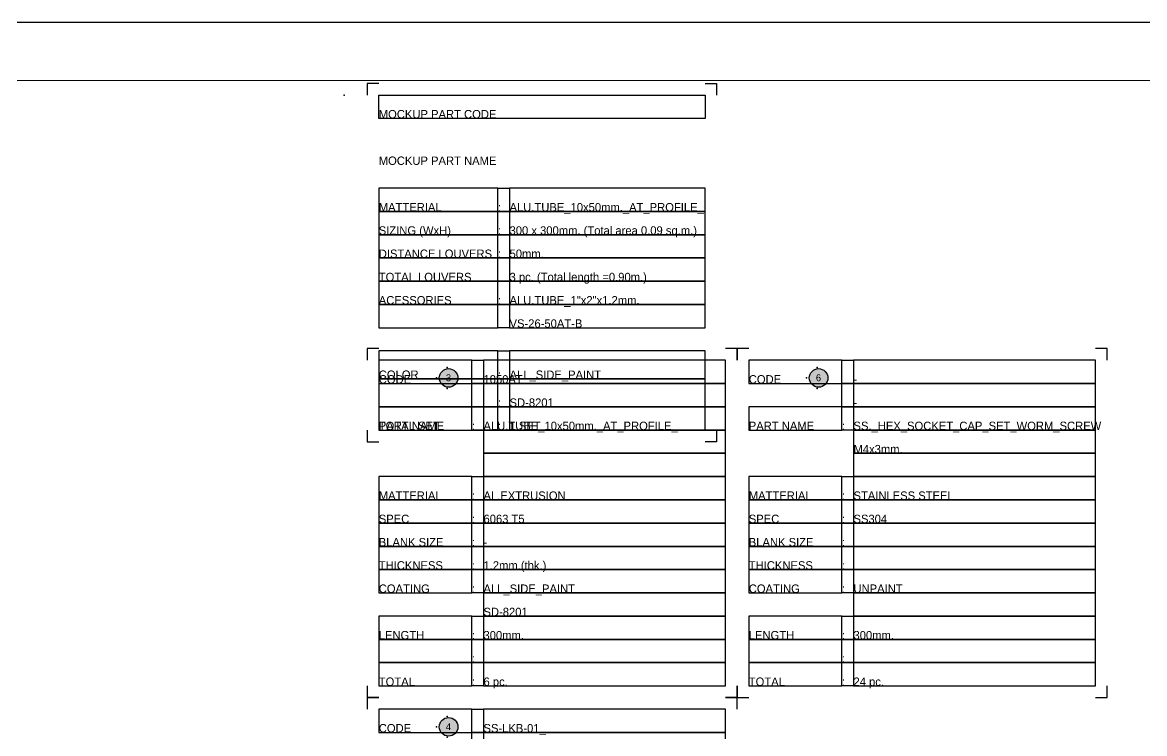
# Model space of a CAD drawing. Header units: millimetres. Extents: x -244126 to 368105, y -173968 to 259060.
# Drawn here: x 3319 to 3898, y 37542 to 37909 of the extents above; entities that cross this region are included whole.
import ezdxf
from ezdxf.enums import TextEntityAlignment as Align

# ---------------------------------------------------------------- set-up
doc = ezdxf.new("R2010")
doc.units = ezdxf.units.MM
doc.header["$MEASUREMENT"] = 0
doc.linetypes.add('BORDER2', pattern=[22.225, 6.35, -3.175, 6.35, -3.175, 0, -3.175])
doc.linetypes.add('TA_HL_003.00000', pattern=[19.5, 10.65, -8.85])
for name, color, linetype in [('000 - H A T C H', 8, 'Continuous'), ('000 - SYMBOL CON', 1, 'Continuous'), ('000 - T E X T', 4, 'Continuous'), ('000 - TITLEBLOCK', 4, 'Continuous'), ('A04_TUBE SERIES', 7, 'Continuous')]:
    doc.layers.add(name, color=color, linetype=linetype)
doc.styles.add('Cetury Gothic', font='GOTHIC.TTF')
doc.styles.add('MtXpl_BrowalliaUPC', font='BrowalliaUPC.ttf')
doc.styles.add('TA', font='Cordia New.ttf', dxfattribs={"height": 4.5})

# ---------------------------------------------------------------- blocks, each defined once
blk = doc.blocks.new('A$Cfd196da9')
at = {"color": 0, "linetype": 'ByBlock', "const_width": 0.1}
blk.add_lwpolyline([(-143.5, -98), (96.5, -98), (96.5, 99), (-143.5, 99)], close=True, dxfattribs=at)
blk = doc.blocks.new('*U1674')
blk.add_point((792.5, 1012.5))
at = {"layer": '000 - TITLEBLOCK', "color": 250}
blk.add_lwpolyline([(0, 0), (1485, 0), (1485, 1050), (0, 1050)], close=True, dxfattribs=at)
at = {"layer": '000 - T E X T', "color": 3, "xscale": 5, "yscale": 5, "zscale": 5}
blk.add_blockref('A$Cfd196da9', (742.5, 525), dxfattribs=at)
at = {"color": 4, "style": 'TA'}
blk.add_attdef('PAPER_SIZE', text='', height=6.25, dxfattribs=at).set_placement((1421.5, 24.94), align=Align.MIDDLE_RIGHT)
blk.add_attdef('SCALE_SIZE', text='', height=6.25, dxfattribs=at).set_placement((1433.78, 25.07), align=Align.MIDDLE_LEFT)
at = {"layer": '000 - T E X T', "color": 250, "style": 'TA'}
for tag, height, p in [('SUPERLINK', 5, (43.16, 1039.41)), ('NAMEFILE', 5, (43.16, 1029.41)), ('SC', 100, (8.41, 938.03))]:
    blk.add_attdef(tag, text='', height=height, dxfattribs=at).set_placement(p, align=Align.MIDDLE_LEFT)
at = {"layer": '000 - T E X T', "color": 4, "style": 'TA'}
for tag, height, p in [('NAME_JOB_1', 5, (1309.16, 845.63)), ('NAME_JOB_2', 5, (1309.16, 834.72)), ('NAME_PROJECT_1', 7.5, (1234.52, 797.42)), ('NAME_PROJECT_2', 7.5, (1234.52, 778.92)), ('NAME_PROJECT_3', 7.5, (1234.52, 760.42)), ('CODE_VALUE_1', 4.75, (1302.87, 722.8)), ('CODE_VALUE_2', 4.75, (1302.87, 707.8)), ('PART_NAME_VALUE_1', 4.75, (1302.87, 689.69)), ('PART_NAME_VALUE_2', 4.75, (1302.87, 674.69)), ('PART_NAME_VALUE_3', 4.75, (1302.87, 659.69)), ('MATTERIAL_VALUE_1', 9, (1304.89, 642.26)), ('SPEC_VALUE', 9, (1304.89, 621.71)), ('THICKNESS_VALUE', 9, (1304.89, 601.32)), ('COATING_VALUE_1', 9, (1304.89, 581.25)), ('COATING_VALUE_2', 9, (1304.89, 561.18)), ('NAME_TITLE_1', 6, (1236.27, 194.04)), ('NAME_TITLE_2', 6, (1236.27, 177.39)), ('NAME_TITLE_3', 6, (1236.27, 160.74)), ('DRAWING_NO1', 6, (1236.53, 82.29)), ('DRAWING_NO2', 6, (1236.53, 62.29))]:
    blk.add_attdef(tag, text='', height=height, dxfattribs=at).set_placement(p, align=Align.MIDDLE_LEFT)
for tag, p in [('NAME_DAFT', (1383.53, 340.54)), ('NAME_CHECKED', (1383.53, 306.49)), ('NAME_DESIGNER', (1383.53, 273.03)), ('NAME_DESIGN_MGR', (1383.53, 237.79))]:
    blk.add_attdef(tag, text='', height=9, dxfattribs=at).set_placement(p, align=Align.MIDDLE_CENTER)
for tag, p, height in [('REV', (1383.82, 125.62), 9.38), ('NAME_REMARK', (138.21, 43.26), 10)]:
    blk.add_attdef(tag, p, '', height=height, dxfattribs=at)
at = {"layer": '000 - T E X T', "color": 4, "style": 'Cetury Gothic'}
for tag, p in [('SHEET_NO.', (1403.95, 84.99)), ('TOTAL_SHEET_NO.', (1402.41, 44.1))]:
    blk.add_attdef(tag, text='', height=9, dxfattribs=at).set_placement(p, align=Align.CENTER)
blk = doc.blocks.new('*U1561')
at = {"layer": 'Defpoints', "color": 250}
for points in [[(0, 2.5), (-2.5, 2.5), (-2.5, 0)], [(70.1, 2.5), (72.6, 2.5), (72.6, 0)], [(-2.5, -72), (-2.5, -74.5), (0, -74.5)], [(72.6, -72), (72.6, -74.5), (70.1, -74.5)]]:
    blk.add_lwpolyline(points, dxfattribs=at)
for points in [[(0, 0), (70.1, 0), (70.1, -5), (0, -5)], [(0, -25), (25.6, -25), (25.6, -20), (0, -20)], [(25.6, -20), (28.1, -20), (28.1, -25), (25.6, -25)], [(28.1, -25), (70.1, -25), (70.1, -20), (28.1, -20)], [(0, -30), (25.6, -30), (25.6, -25), (0, -25)], [(25.6, -25), (28.1, -25), (28.1, -30), (25.6, -30)], [(28.1, -30), (70.1, -30), (70.1, -25), (28.1, -25)], [(0, -35), (25.6, -35), (25.6, -30), (0, -30)], [(25.6, -30), (28.1, -30), (28.1, -35), (25.6, -35)], [(28.1, -35), (70.1, -35), (70.1, -30), (28.1, -30)], [(0, -40), (25.6, -40), (25.6, -35), (0, -35)], [(25.6, -35), (28.1, -35), (28.1, -40), (25.6, -40)], [(28.1, -40), (70.1, -40), (70.1, -35), (28.1, -35)], [(0, -45), (25.6, -45), (25.6, -40), (0, -40)], [(25.6, -40), (28.1, -40), (28.1, -45), (25.6, -45)], [(28.1, -45), (70.1, -45), (70.1, -40), (28.1, -40)], [(0, -50), (25.6, -50), (25.6, -45), (0, -45)], [(25.6, -45), (28.1, -45), (28.1, -50), (25.6, -50)], [(28.1, -50), (70.1, -50), (70.1, -45), (28.1, -45)], [(0, -61), (25.6, -61), (25.6, -55), (0, -55)], [(25.6, -55), (28.1, -55), (28.1, -61), (25.6, -61)], [(28.1, -61), (70.1, -61), (70.1, -55), (28.1, -55)], [(0, -67), (25.6, -67), (25.6, -61), (0, -61)], [(25.6, -61), (28.1, -61), (28.1, -67), (25.6, -67)], [(28.1, -67), (70.1, -67), (70.1, -61), (28.1, -61)], [(0, -72), (25.6, -72), (25.6, -67), (0, -67)], [(25.6, -67), (28.1, -67), (28.1, -72), (25.6, -72)], [(28.1, -72), (70.1, -72), (70.1, -67), (28.1, -67)]]:
    blk.add_lwpolyline(points, close=True, dxfattribs=at)
at = {"layer": '000 - T E X T', "linetype": 'BORDER2', "style": 'TA'}
for s, p in [('MOCKUP PART CODE', (0, -5)), ('MOCKUP PART NAME', (0, -15)), ('MATTERIAL', (0, -25)), (':', (25.6, -25)), ('SIZING (WxH)', (0, -30)), (':', (25.6, -30)), ('DISTANCE LOUVERS', (0, -35)), (':', (25.6, -35)), ('TOTAL LOUVERS', (0, -40)), ('ACESSORIES', (0, -45)), (':', (25.6, -45)), (':', (25.6, -61)), (':', (25.6, -67)), ('TOTAL SET', (0, -72)), (':', (25.6, -72))]:
    blk.add_text(s, height=1.8, dxfattribs=at).set_placement(p)
blk.add_text('COLOR', height=1.8, dxfattribs=at).set_placement((0, -60.1), align=Align.MIDDLE_LEFT)
at = {"layer": '000 - T E X T', "style": 'TA'}
for tag, p in [('CODE_VALUE_1', (28.1, -5)), ('CODE_VALUE_2', (28.1, -10)), ('PART_NAME_VALUE_1', (28.1, -15)), ('PART_NAME_VALUE_2', (28.1, -20)), ('MATTERIAL_VALUE', (28.1, -25)), ('SIZING_VALUE', (28.1, -30)), ('DISTANCE_LOUVERS_VALUE', (28.1, -35)), ('TOTAL_LOUVERS_VALUE1', (28.1, -40)), ('ACESSORIES_VALUE1', (28.1, -45)), ('ACESSORIES_VALUE2', (28.1, -50)), ('COATING_VALUE_1', (28.1, -61)), ('COATING_VALUE_2', (28.1, -67)), ('TOTAL_SET_VALUE', (28.1, -72))]:
    blk.add_attdef(tag, p, '', height=1.8, dxfattribs=at)
blk = doc.blocks.new('A$C829836ee')
for p in [(0, 3), (0, -3)]:
    blk.add_point(p)
blk = doc.blocks.new('*U4991')
at = {"layer": '000 - H A T C H'}
h = blk.add_hatch(color=250, dxfattribs=at)
h.dxf.hatch_style = 1
edge = h.paths.add_edge_path()
edge.add_arc((15, -3.8), 2, 90, 270, ccw=False)
edge.add_line((15, -1.8), (15, -1.8))
edge.add_arc((15, -3.8), 2, -90, 90, ccw=False)
edge.add_line((15, -5.8), (15, -5.8))
at = {"layer": '000 - SYMBOL CON', "color": 2}
blk.add_lwpolyline([(15, -5.8, -1), (15, -1.8), (15, -1.8, -1), (15, -5.8)], format="xyb", close=True, dxfattribs=at)
at = {"layer": 'A04_TUBE SERIES', "color": 3}
blk.add_point((12.41, -3.8), dxfattribs=at)
at = {"layer": 'Defpoints', "color": 250}
for points in [[(0, 2.5), (-2.5, 2.5), (-2.5, 0)], [(77, 0), (77, 2.5), (74.5, 2.5)], [(-2.5, -70), (-2.5, -72.5), (0, -72.5)], [(74.5, -72.5), (77, -72.5), (77, -70)]]:
    blk.add_lwpolyline(points, dxfattribs=at)
for points in [[(0, -5), (20, -5), (20, 0), (0, 0)], [(20, 0), (22.5, 0), (22.5, -5), (20, -5)], [(22.5, -5), (74.5, -5), (74.5, 0), (22.5, 0)], [(20, -5), (22.5, -5), (22.5, -10), (20, -10)], [(22.5, -10), (74.5, -10), (74.5, -5), (22.5, -5)], [(0, -15), (20, -15), (20, -10), (0, -10)], [(20, -10), (22.5, -10), (22.5, -15), (20, -15)], [(22.5, -15), (74.5, -15), (74.5, -10), (22.5, -10)], [(22.5, -20), (74.5, -20), (74.5, -15), (22.5, -15)], [(22.5, -25), (74.5, -25), (74.5, -20), (22.5, -20)], [(0, -30), (20, -30), (20, -25), (0, -25)], [(20, -25), (22.5, -25), (22.5, -30), (20, -30)], [(22.5, -30), (74.5, -30), (74.5, -25), (22.5, -25)], [(0, -35), (20, -35), (20, -30), (0, -30)], [(20, -30), (22.5, -30), (22.5, -35), (20, -35)], [(22.5, -35), (74.5, -35), (74.5, -30), (22.5, -30)], [(0, -40), (20, -40), (20, -35), (0, -35)], [(20, -35), (22.5, -35), (22.5, -40), (20, -40)], [(22.5, -40), (74.5, -40), (74.5, -35), (22.5, -35)], [(0, -45), (20, -45), (20, -40), (0, -40)], [(20, -40), (22.5, -40), (22.5, -45), (20, -45)], [(22.5, -45), (74.5, -45), (74.5, -40), (22.5, -40)], [(0, -50), (20, -50), (20, -45), (0, -45)], [(20, -45), (22.5, -45), (22.5, -50), (20, -50)], [(22.5, -50), (74.5, -50), (74.5, -45), (22.5, -45)], [(22.5, -55), (74.5, -55), (74.5, -50), (22.5, -50)], [(0, -60), (20, -60), (20, -55), (0, -55)], [(20, -55), (22.5, -55), (22.5, -60), (20, -60)], [(22.5, -60), (74.5, -60), (74.5, -55), (22.5, -55)], [(0, -65), (20, -65), (20, -60), (0, -60)], [(20, -60), (22.5, -60), (22.5, -65), (20, -65)], [(22.5, -65), (74.5, -65), (74.5, -60), (22.5, -60)], [(0, -70), (20, -70), (20, -65), (0, -65)], [(20, -65), (22.5, -65), (22.5, -70), (20, -70)], [(22.5, -70), (74.5, -70), (74.5, -65), (22.5, -65)]]:
    blk.add_lwpolyline(points, close=True, dxfattribs=at)
at = {"xscale": 0.7454636594928784, "yscale": 0.7454636594928784, "zscale": 0.7454636594928784}
blk.add_blockref('A$C829836ee', (14.71, -3.8), dxfattribs=at)
at = {"layer": '000 - T E X T', "linetype": 'BORDER2', "style": 'TA'}
for s, p in [('CODE', (0, -5)), ('PART NAME', (0, -15)), (':', (20, -15)), ('MATTERIAL', (0, -30)), (':', (20, -30)), ('SPEC', (0, -35)), (':', (20, -35)), ('BLANK SIZE', (0, -40)), (':', (20, -40)), ('THICKNESS', (0, -45)), (':', (20, -45)), ('COATING', (0, -50)), (':', (20, -50)), ('LENGTH', (0, -60)), (':', (20, -60)), (':', (20, -65)), ('TOTAL', (0, -70)), (':', (20, -70))]:
    blk.add_text(s, height=1.8, dxfattribs=at).set_placement(p)
at = {"layer": '000 - T E X T', "style": 'TA', "flags": 1}
blk.add_attdef('BLK_NAME', (1.99, 0.93), '', height=1.8, dxfattribs=at)
at = {"layer": '000 - T E X T', "style": 'MtXpl_BrowalliaUPC'}
blk.add_attdef('NO.CODE', text='', height=1.49, dxfattribs=at).set_placement((14.98, -3.76), align=Align.MIDDLE_CENTER)
at = {"layer": '000 - T E X T', "style": 'TA'}
for tag, p in [('CODE_VALUE_1', (22.5, -5)), ('CODE_VALUE_2', (22.5, -10)), ('PART_NAME_VALUE_1', (22.5, -15)), ('PART_NAME_VALUE_2', (22.5, -20)), ('PART_NAME_VALUE_3', (22.5, -25)), ('MATTERIAL_VALUE_1', (22.5, -30)), ('SPEC_VALUE', (22.5, -35)), ('BLANK_SIZE_VALUE', (22.5, -40)), ('THICKNESS_VALUE', (22.5, -45)), ('COATING_VALUE_1', (22.5, -50)), ('COATING_VALUE_2', (22.5, -55)), ('LENGTH_VALUE_1', (22.5, -60)), ('LENGTH_VALUE_2', (22.5, -65)), ('TOTAL_VALUE', (22.5, -70))]:
    blk.add_attdef(tag, p, '', height=1.8, dxfattribs=at)
blk = doc.blocks.new('*U4984')
at = {"layer": '000 - H A T C H'}
h = blk.add_hatch(color=250, dxfattribs=at)
h.dxf.hatch_style = 1
edge = h.paths.add_edge_path()
edge.add_arc((15, -3.8), 2, 90, 270, ccw=False)
edge.add_line((15, -1.8), (15, -1.8))
edge.add_arc((15, -3.8), 2, -90, 90, ccw=False)
edge.add_line((15, -5.8), (15, -5.8))
at = {"layer": '000 - SYMBOL CON', "color": 2}
blk.add_lwpolyline([(15, -5.8, -1), (15, -1.8), (15, -1.8, -1), (15, -5.8)], format="xyb", close=True, dxfattribs=at)
at = {"layer": 'A04_TUBE SERIES', "color": 3}
blk.add_point((12.41, -3.8), dxfattribs=at)
at = {"layer": 'Defpoints', "color": 250}
for points in [[(0, 2.5), (-2.5, 2.5), (-2.5, 0)], [(77, 0), (77, 2.5), (74.5, 2.5)], [(-2.5, -70), (-2.5, -72.5), (0, -72.5)], [(74.5, -72.5), (77, -72.5), (77, -70)]]:
    blk.add_lwpolyline(points, dxfattribs=at)
for points in [[(0, -5), (20, -5), (20, 0), (0, 0)], [(20, 0), (22.5, 0), (22.5, -5), (20, -5)], [(22.5, -5), (74.5, -5), (74.5, 0), (22.5, 0)], [(20, -5), (22.5, -5), (22.5, -10), (20, -10)], [(22.5, -10), (74.5, -10), (74.5, -5), (22.5, -5)], [(0, -15), (20, -15), (20, -10), (0, -10)], [(20, -10), (22.5, -10), (22.5, -15), (20, -15)], [(22.5, -15), (74.5, -15), (74.5, -10), (22.5, -10)], [(22.5, -20), (74.5, -20), (74.5, -15), (22.5, -15)], [(22.5, -25), (74.5, -25), (74.5, -20), (22.5, -20)], [(0, -30), (20, -30), (20, -25), (0, -25)], [(20, -25), (22.5, -25), (22.5, -30), (20, -30)], [(22.5, -30), (74.5, -30), (74.5, -25), (22.5, -25)], [(0, -35), (20, -35), (20, -30), (0, -30)], [(20, -30), (22.5, -30), (22.5, -35), (20, -35)], [(22.5, -35), (74.5, -35), (74.5, -30), (22.5, -30)], [(0, -40), (20, -40), (20, -35), (0, -35)], [(20, -35), (22.5, -35), (22.5, -40), (20, -40)], [(22.5, -40), (74.5, -40), (74.5, -35), (22.5, -35)], [(0, -45), (20, -45), (20, -40), (0, -40)], [(20, -40), (22.5, -40), (22.5, -45), (20, -45)], [(22.5, -45), (74.5, -45), (74.5, -40), (22.5, -40)], [(0, -50), (20, -50), (20, -45), (0, -45)], [(20, -45), (22.5, -45), (22.5, -50), (20, -50)], [(22.5, -50), (74.5, -50), (74.5, -45), (22.5, -45)], [(22.5, -55), (74.5, -55), (74.5, -50), (22.5, -50)], [(0, -60), (20, -60), (20, -55), (0, -55)], [(20, -55), (22.5, -55), (22.5, -60), (20, -60)], [(22.5, -60), (74.5, -60), (74.5, -55), (22.5, -55)], [(0, -65), (20, -65), (20, -60), (0, -60)], [(20, -60), (22.5, -60), (22.5, -65), (20, -65)], [(22.5, -65), (74.5, -65), (74.5, -60), (22.5, -60)], [(0, -70), (20, -70), (20, -65), (0, -65)], [(20, -65), (22.5, -65), (22.5, -70), (20, -70)], [(22.5, -70), (74.5, -70), (74.5, -65), (22.5, -65)]]:
    blk.add_lwpolyline(points, close=True, dxfattribs=at)
at = {"xscale": 0.7454636594928784, "yscale": 0.7454636594928784, "zscale": 0.7454636594928784}
blk.add_blockref('A$C829836ee', (14.71, -3.8), dxfattribs=at)
at = {"layer": '000 - T E X T', "linetype": 'BORDER2', "style": 'TA'}
for s, p in [('CODE', (0, -5)), ('PART NAME', (0, -15)), (':', (20, -15)), ('MATTERIAL', (0, -30)), (':', (20, -30)), ('SPEC', (0, -35)), (':', (20, -35)), ('BLANK SIZE', (0, -40)), (':', (20, -40)), ('THICKNESS', (0, -45)), (':', (20, -45)), ('COATING', (0, -50)), (':', (20, -50)), ('LENGTH', (0, -60)), (':', (20, -60)), (':', (20, -65)), ('TOTAL', (0, -70)), (':', (20, -70))]:
    blk.add_text(s, height=1.8, dxfattribs=at).set_placement(p)
at = {"layer": '000 - T E X T', "style": 'TA', "flags": 1}
blk.add_attdef('BLK_NAME', (1.99, 0.93), '', height=1.8, dxfattribs=at)
at = {"layer": '000 - T E X T', "style": 'MtXpl_BrowalliaUPC'}
blk.add_attdef('NO.CODE', text='', height=1.49, dxfattribs=at).set_placement((14.98, -3.76), align=Align.MIDDLE_CENTER)
at = {"layer": '000 - T E X T', "style": 'TA'}
for tag, p in [('CODE_VALUE_1', (22.5, -5)), ('CODE_VALUE_2', (22.5, -10)), ('PART_NAME_VALUE_1', (22.5, -15)), ('PART_NAME_VALUE_2', (22.5, -20)), ('PART_NAME_VALUE_3', (22.5, -25)), ('MATTERIAL_VALUE_1', (22.5, -30)), ('SPEC_VALUE', (22.5, -35)), ('BLANK_SIZE_VALUE', (22.5, -40)), ('THICKNESS_VALUE', (22.5, -45)), ('COATING_VALUE_1', (22.5, -50)), ('COATING_VALUE_2', (22.5, -55)), ('LENGTH_VALUE_1', (22.5, -60)), ('LENGTH_VALUE_2', (22.5, -65)), ('TOTAL_VALUE', (22.5, -70))]:
    blk.add_attdef(tag, p, '', height=1.8, dxfattribs=at)
blk = doc.blocks.new('*U5005')
at = {"layer": '000 - H A T C H'}
h = blk.add_hatch(color=250, dxfattribs=at)
h.dxf.hatch_style = 1
edge = h.paths.add_edge_path()
edge.add_arc((15, -3.8), 2, 90, 270, ccw=False)
edge.add_line((15, -1.8), (15, -1.8))
edge.add_arc((15, -3.8), 2, -90, 90, ccw=False)
edge.add_line((15, -5.8), (15, -5.8))
at = {"layer": '000 - SYMBOL CON', "color": 2}
blk.add_lwpolyline([(15, -5.8, -1), (15, -1.8), (15, -1.8, -1), (15, -5.8)], format="xyb", close=True, dxfattribs=at)
at = {"layer": 'A04_TUBE SERIES', "color": 3}
blk.add_point((12.41, -3.8), dxfattribs=at)
at = {"layer": 'Defpoints', "color": 250}
for points in [[(0, 2.5), (-2.5, 2.5), (-2.5, 0)], [(77, 0), (77, 2.5), (74.5, 2.5)], [(-2.5, -70), (-2.5, -72.5), (0, -72.5)], [(74.5, -72.5), (77, -72.5), (77, -70)]]:
    blk.add_lwpolyline(points, dxfattribs=at)
for points in [[(0, -5), (20, -5), (20, 0), (0, 0)], [(20, 0), (22.5, 0), (22.5, -5), (20, -5)], [(22.5, -5), (74.5, -5), (74.5, 0), (22.5, 0)], [(20, -5), (22.5, -5), (22.5, -10), (20, -10)], [(22.5, -10), (74.5, -10), (74.5, -5), (22.5, -5)], [(0, -15), (20, -15), (20, -10), (0, -10)], [(20, -10), (22.5, -10), (22.5, -15), (20, -15)], [(22.5, -15), (74.5, -15), (74.5, -10), (22.5, -10)], [(22.5, -20), (74.5, -20), (74.5, -15), (22.5, -15)], [(22.5, -25), (74.5, -25), (74.5, -20), (22.5, -20)], [(0, -30), (20, -30), (20, -25), (0, -25)], [(20, -25), (22.5, -25), (22.5, -30), (20, -30)], [(22.5, -30), (74.5, -30), (74.5, -25), (22.5, -25)], [(0, -35), (20, -35), (20, -30), (0, -30)], [(20, -30), (22.5, -30), (22.5, -35), (20, -35)], [(22.5, -35), (74.5, -35), (74.5, -30), (22.5, -30)], [(0, -40), (20, -40), (20, -35), (0, -35)], [(20, -35), (22.5, -35), (22.5, -40), (20, -40)], [(22.5, -40), (74.5, -40), (74.5, -35), (22.5, -35)], [(0, -45), (20, -45), (20, -40), (0, -40)], [(20, -40), (22.5, -40), (22.5, -45), (20, -45)], [(22.5, -45), (74.5, -45), (74.5, -40), (22.5, -40)], [(0, -50), (20, -50), (20, -45), (0, -45)], [(20, -45), (22.5, -45), (22.5, -50), (20, -50)], [(22.5, -50), (74.5, -50), (74.5, -45), (22.5, -45)], [(22.5, -55), (74.5, -55), (74.5, -50), (22.5, -50)], [(0, -60), (20, -60), (20, -55), (0, -55)], [(20, -55), (22.5, -55), (22.5, -60), (20, -60)], [(22.5, -60), (74.5, -60), (74.5, -55), (22.5, -55)], [(0, -65), (20, -65), (20, -60), (0, -60)], [(20, -60), (22.5, -60), (22.5, -65), (20, -65)], [(22.5, -65), (74.5, -65), (74.5, -60), (22.5, -60)], [(0, -70), (20, -70), (20, -65), (0, -65)], [(20, -65), (22.5, -65), (22.5, -70), (20, -70)], [(22.5, -70), (74.5, -70), (74.5, -65), (22.5, -65)]]:
    blk.add_lwpolyline(points, close=True, dxfattribs=at)
at = {"xscale": 0.7454636594928784, "yscale": 0.7454636594928784, "zscale": 0.7454636594928784}
blk.add_blockref('A$C829836ee', (14.71, -3.8), dxfattribs=at)
at = {"layer": '000 - T E X T', "linetype": 'BORDER2', "style": 'TA'}
for s, p in [('CODE', (0, -5)), ('PART NAME', (0, -15)), (':', (20, -15)), ('MATTERIAL', (0, -30)), (':', (20, -30)), ('SPEC', (0, -35)), (':', (20, -35)), ('BLANK SIZE', (0, -40)), (':', (20, -40)), ('THICKNESS', (0, -45)), (':', (20, -45)), ('COATING', (0, -50)), (':', (20, -50)), ('LENGTH', (0, -60)), (':', (20, -60)), (':', (20, -65)), ('TOTAL', (0, -70)), (':', (20, -70))]:
    blk.add_text(s, height=1.8, dxfattribs=at).set_placement(p)
at = {"layer": '000 - T E X T', "style": 'TA', "flags": 1}
blk.add_attdef('BLK_NAME', (1.99, 0.93), '', height=1.8, dxfattribs=at)
at = {"layer": '000 - T E X T', "style": 'MtXpl_BrowalliaUPC'}
blk.add_attdef('NO.CODE', text='', height=1.49, dxfattribs=at).set_placement((14.98, -3.76), align=Align.MIDDLE_CENTER)
at = {"layer": '000 - T E X T', "style": 'TA'}
for tag, p in [('CODE_VALUE_1', (22.5, -5)), ('CODE_VALUE_2', (22.5, -10)), ('PART_NAME_VALUE_1', (22.5, -15)), ('PART_NAME_VALUE_2', (22.5, -20)), ('PART_NAME_VALUE_3', (22.5, -25)), ('MATTERIAL_VALUE_1', (22.5, -30)), ('SPEC_VALUE', (22.5, -35)), ('BLANK_SIZE_VALUE', (22.5, -40)), ('THICKNESS_VALUE', (22.5, -45)), ('COATING_VALUE_1', (22.5, -50)), ('COATING_VALUE_2', (22.5, -55)), ('LENGTH_VALUE_1', (22.5, -60)), ('LENGTH_VALUE_2', (22.5, -65)), ('TOTAL_VALUE', (22.5, -70))]:
    blk.add_attdef(tag, p, '', height=1.8, dxfattribs=at)

msp = doc.modelspace()

# ---------------------------------------------------------------- block references
at = {"color": 2, "linetype": 'TA_HL_003.00000'}
msp.add_blockref('*U1674', (2692.79343, 36859.28063), dxfattribs=at)
at = {"layer": 'A04_TUBE SERIES', "color": 3, "xscale": 2.4, "yscale": 2.4, "zscale": 2.4}
for name, p, values in [('*U1561', (3503.20417, 37871.78063), {'MATTERIAL_VALUE': 'ALU.TUBE_10x50mm._AT_PROFILE_', 'SIZING_VALUE': '300 x 300mm. (Total area 0.09 sq.m.)', 'DISTANCE_LOUVERS_VALUE': '50mm.', 'TOTAL_LOUVERS_VALUE1': '3 pc. (Total length =0.90m.)', 'ACESSORIES_VALUE1': 'ALU.TUBE_1"x2"x1.2mm.', 'ACESSORIES_VALUE2': 'VS-26-50AT-B', 'COATING_VALUE_1': 'ALL_SIDE_PAINT', 'COATING_VALUE_2': 'SD-8201', 'TOTAL_SET_VALUE': '1 SET'}), ('*U4991', (3503.20417, 37734.98063), {'NO.CODE': '3', 'CODE_VALUE_1': '1050AT', 'PART_NAME_VALUE_1': 'ALU.TUBE_10x50mm._AT_PROFILE_', 'MATTERIAL_VALUE_1': 'AL.EXTRUSION', 'SPEC_VALUE': '6063 T5', 'BLANK_SIZE_VALUE': '-', 'THICKNESS_VALUE': '1.2mm.(thk.)', 'COATING_VALUE_1': 'ALL_SIDE_PAINT', 'COATING_VALUE_2': 'SD-8201', 'LENGTH_VALUE_1': '300mm. ', 'TOTAL_VALUE': '6 pc.'}), ('*U5005', (3694.00417, 37734.98063), {'NO.CODE': '6', 'CODE_VALUE_1': '-', 'CODE_VALUE_2': '-', 'PART_NAME_VALUE_1': 'SS._HEX_SOCKET_CAP_SET_WORM_SCREW', 'PART_NAME_VALUE_2': 'M4x3mm.', 'MATTERIAL_VALUE_1': 'STAINLESS STEEL', 'SPEC_VALUE': 'SS304', 'COATING_VALUE_1': 'UNPAINT', 'LENGTH_VALUE_1': '300mm.', 'TOTAL_VALUE': '24 pc.'}), ('*U4984', (3503.20417, 37554.98063), {'NO.CODE': '4', 'CODE_VALUE_1': 'SS-LKB-01_', 'PART_NAME_VALUE_1': 'SS_ROUND_TUBE_STAINLESS_STEEL_', 'PART_NAME_VALUE_2': 'LOCKING_BUSH_%%C19.00mm._', 'MATTERIAL_VALUE_1': 'STAINLESS STEEL', 'SPEC_VALUE': 'SS304', 'COATING_VALUE_1': 'UNPAINT', 'TOTAL_VALUE': '24 pc.'})]:
    msp.add_blockref(name, p, dxfattribs=at).add_auto_attribs(values)

doc.saveas('drawing.dxf')
